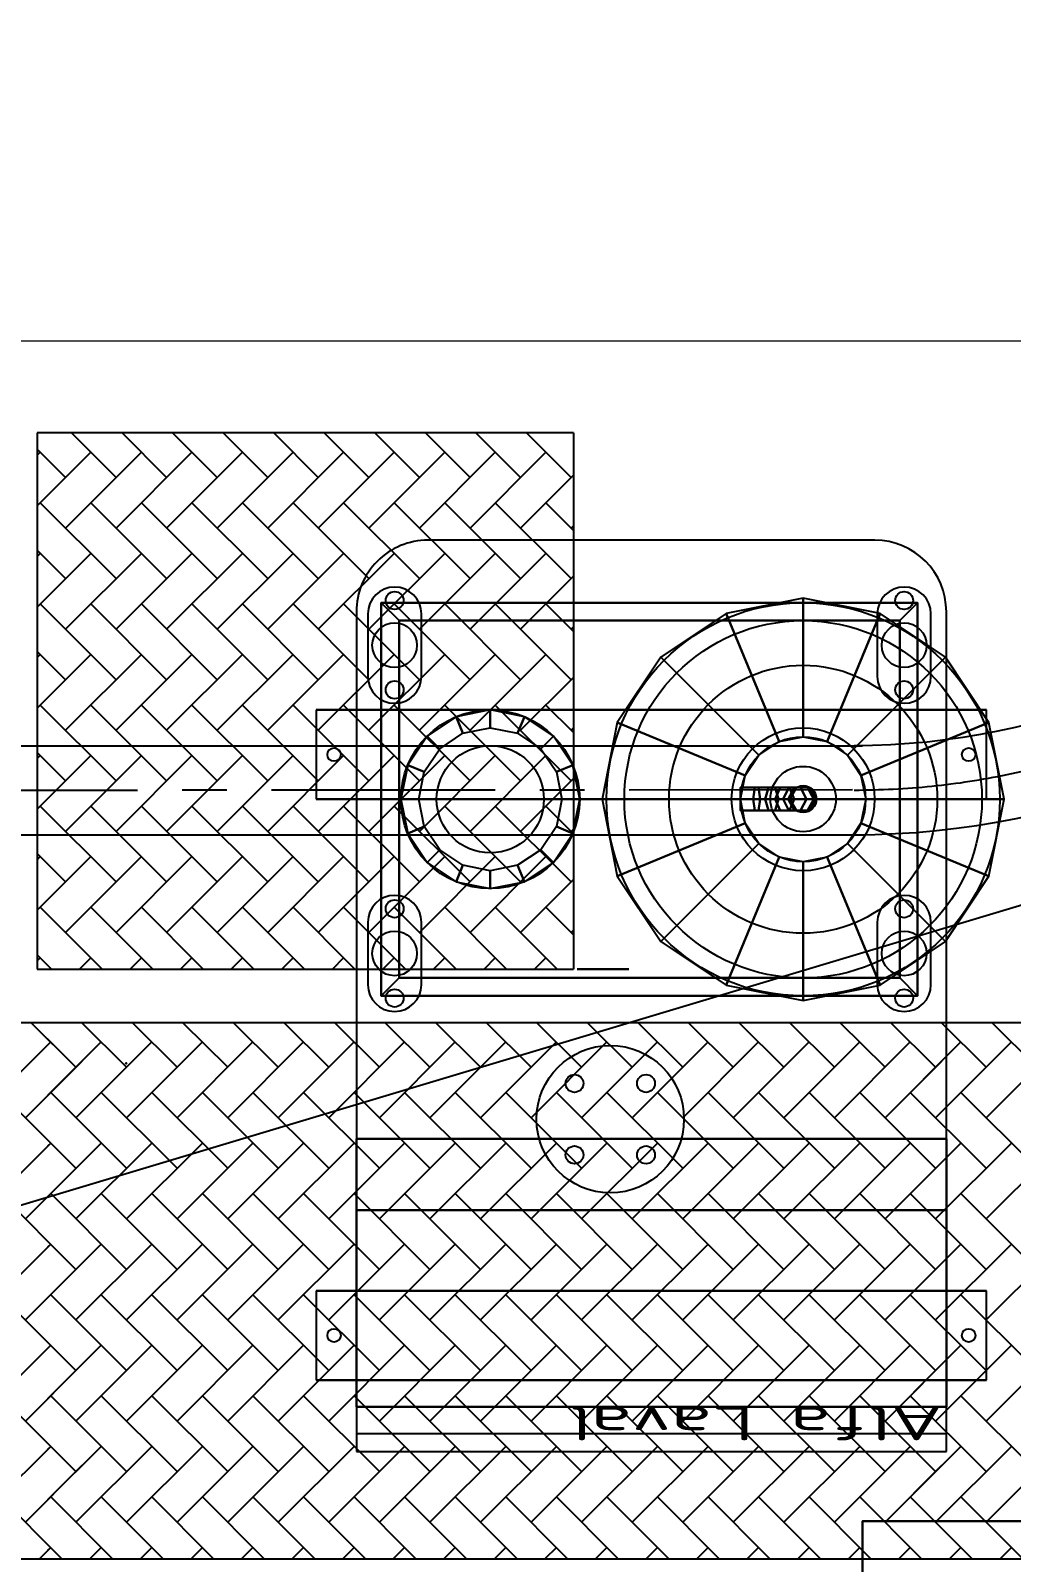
# Model space of a CAD drawing. Header units: millimetres. Extents: x -1838618 to -1600818, y -1770412 to -1553248.
# Drawn here: x -1803459 to -1802362, y -1694113 to -1692399 of the extents above; entities that cross this region are included whole.
import ezdxf

# ---------------------------------------------------------------- set-up
doc = ezdxf.new("R2010")
doc.units = ezdxf.units.MM
doc.header["$LTSCALE"] = 100
doc.linetypes.add('ACAD_ISO04W100', pattern=[30, 24, -3, 0, -3])
doc.linetypes.add('CENTER', pattern=[2, 1.25, -0.25, 0.25, -0.25])
for name, color, linetype in [('11', 7, 'Continuous'), ('412equipment', 6, 'Continuous'), ('420beam', 112, 'Continuous')]:
    doc.layers.add(name, color=color, linetype=linetype)
doc.styles.get("Standard").update_dxf_attribs({"font": 'gbenor.shx', "width": 0.9, "bigfont": 'gbcbig.shx'})

# ---------------------------------------------------------------- blocks, each defined once
blk = doc.blocks.new('MELO')
at = {"color": 9}
for p, q in [((2445.6, 1028.1, -454.3), (-54.4, 1028.1, -454.3)), ((393.1, 1028.1, -454.3), (462.3, 958.8, -454.3)), ((405.7, 1015.4, -454.3), (418.4, 1028.1, -454.3)), ((449.6, 1028.1, -454.3), (518.9, 958.8, -454.3)), ((462.3, 1015.4, -454.3), (474.9, 1028.1, -454.3)), ((506.2, 1028.1, -454.3), (575.4, 958.8, -454.3)), ((506.2, 1028.1, -454.3), (575.4, 958.8, -454.3)), ((518.9, 1015.4, -454.3), (531.5, 1028.1, -454.3)), ((518.9, 1015.4, -454.3), (531.5, 1028.1, -454.3)), ((562.8, 1028.1, -454.3), (632, 958.8, -454.3)), ((575.4, 1015.4, -454.3), (588.1, 1028.1, -454.3)), ((619.3, 1028.1, -454.3), (688.6, 958.8, -454.3)), ((632, 1015.4, -454.3), (644.6, 1028.1, -454.3)), ((675.9, 1028.1, -454.3), (745.1, 958.8, -454.3)), ((688.6, 1015.4, -454.3), (701.2, 1028.1, -454.3)), ((732.5, 1028.1, -454.3), (801.7, 958.8, -454.3)), ((745.1, 1015.4, -454.3), (757.8, 1028.1, -454.3)), ((789, 1028.1, -454.3), (858.3, 958.8, -454.3)), ((801.7, 1015.4, -454.3), (814.4, 1028.1, -454.3)), ((845.6, 1028.1, -454.3), (914.8, 958.8, -454.3)), ((858.3, 1015.4, -454.3), (870.9, 1028.1, -454.3)), ((902.2, 1028.1, -454.3), (971.4, 958.8, -454.3)), ((914.8, 1015.4, -454.3), (927.5, 1028.1, -454.3)), ((958.7, 1028.1, -454.3), (1028, 958.8, -454.3)), ((971.4, 1015.4, -454.3), (984.1, 1028.1, -454.3)), ((1015.3, 1028.1, -454.3), (1084.5, 958.8, -454.3)), ((1028, 1015.4, -454.3), (1040.6, 1028.1, -454.3)), ((1071.9, 1028.1, -454.3), (1141.1, 958.8, -454.3)), ((1084.5, 1015.4, -454.3), (1097.2, 1028.1, -454.3)), ((1128.4, 1028.1, -454.3), (1197.7, 958.8, -454.3)), ((1141.1, 1015.4, -454.3), (1153.8, 1028.1, -454.3)), ((1185, 1028.1, -454.3), (1254.2, 958.8, -454.3)), ((1197.7, 1015.4, -454.3), (1210.3, 1028.1, -454.3)), ((1241.6, 1028.1, -454.3), (1310.8, 958.8, -454.3)), ((1254.2, 1015.4, -454.3), (1266.9, 1028.1, -454.3)), ((1298.2, 1028.1, -454.3), (1367.4, 958.8, -454.3)), ((1310.8, 1015.4, -454.3), (1323.5, 1028.1, -454.3)), ((1354.7, 1028.1, -454.3), (1423.9, 958.8, -454.3)), ((1367.4, 1015.4, -454.3), (1380, 1028.1, -454.3)), ((1411.3, 1028.1, -454.3), (1480.5, 958.8, -454.3)), ((1423.9, 1015.4, -454.3), (1436.6, 1028.1, -454.3)), ((1467.9, 1028.1, -454.3), (1537.1, 958.8, -454.3)), ((1467.9, 1028.1, -454.3), (1483.9, 1012, -454.3)), ((1480.5, 1015.4, -454.3), (1493.2, 1028.1, -454.3)), ((1480.5, 1015.4, -454.3), (1483.9, 1018.8, -454.3)), ((349.1, 902.3, -454.3), (434, 987.1, -454.3)), ((405.7, 902.3, -454.3), (490.6, 987.1, -454.3)), ((462.3, 902.3, -454.3), (547.1, 987.1, -454.3)), ((483.9, 923.9, -454.3), (547.1, 987.1, -454.3)), ((518.9, 902.3, -454.3), (603.7, 987.1, -454.3)), ((575.4, 902.3, -454.3), (660.3, 987.1, -454.3)), ((632, 902.3, -454.3), (716.8, 987.1, -454.3)), ((688.6, 902.3, -454.3), (773.4, 987.1, -454.3)), ((745.1, 902.3, -454.3), (830, 987.1, -454.3)), ((801.7, 902.3, -454.3), (886.5, 987.1, -454.3)), ((858.3, 902.3, -454.3), (943.1, 987.1, -454.3)), ((914.8, 902.3, -454.3), (999.7, 987.1, -454.3)), ((971.4, 902.3, -454.3), (1056.3, 987.1, -454.3)), ((1028, 902.3, -454.3), (1112.8, 987.1, -454.3)), ((1084.5, 902.3, -454.3), (1169.4, 987.1, -454.3)), ((1141.1, 902.3, -454.3), (1226, 987.1, -454.3)), ((1197.7, 902.3, -454.3), (1282.5, 987.1, -454.3)), ((1254.2, 902.3, -454.3), (1339.1, 987.1, -454.3)), ((1310.8, 902.3, -454.3), (1395.7, 987.1, -454.3)), ((1367.4, 902.3, -454.3), (1452.2, 987.1, -454.3)), ((1445.6, 923.9, -454.3), (1508.8, 987.1, -454.3)), ((1480.5, 902.3, -454.3), (1565.4, 987.1, -454.3)), ((1423.9, 902.3, -454.3), (1483.9, 962.3, -454.3)), ((377.4, 930.6, -454.3), (462.3, 845.7, -454.3)), ((434, 930.6, -454.3), (518.9, 845.7, -454.3)), ((490.6, 930.6, -454.3), (575.4, 845.7, -454.3)), ((490.6, 930.6, -454.3), (575.4, 845.7, -454.3)), ((547.1, 930.6, -454.3), (632, 845.7, -454.3)), ((603.7, 930.6, -454.3), (688.6, 845.7, -454.3)), ((660.3, 930.6, -454.3), (745.1, 845.7, -454.3)), ((716.8, 930.6, -454.3), (801.7, 845.7, -454.3)), ((773.4, 930.6, -454.3), (858.3, 845.7, -454.3)), ((830, 930.6, -454.3), (914.8, 845.7, -454.3)), ((886.5, 930.6, -454.3), (971.4, 845.7, -454.3)), ((943.1, 930.6, -454.3), (1028, 845.7, -454.3)), ((999.7, 930.6, -454.3), (1084.5, 845.7, -454.3)), ((1056.3, 930.6, -454.3), (1141.1, 845.7, -454.3)), ((1112.8, 930.6, -454.3), (1197.7, 845.7, -454.3)), ((1169.4, 930.6, -454.3), (1254.2, 845.7, -454.3)), ((1226, 930.6, -454.3), (1310.8, 845.7, -454.3)), ((1282.5, 930.6, -454.3), (1367.4, 845.7, -454.3)), ((1339.1, 930.6, -454.3), (1423.9, 845.7, -454.3)), ((1395.7, 930.6, -454.3), (1480.5, 845.7, -454.3)), ((1452.2, 930.6, -454.3), (1483.9, 898.8, -454.3)), ((1452.2, 930.6, -454.3), (1537.1, 845.7, -454.3)), ((1480.5, 902.3, -454.3), (1483.9, 905.7, -454.3)), ((1138.5, 888.1, -354.1), (478.5, 888.1, -354.1)), ((478.5, 888.1, -354.1), (478.5, -31.9, -354.1)), ((1138.5, -31.9, -354.1), (1138.5, 888.1, -354.1)), ((349.1, 789.1, -454.3), (434, 874, -454.3)), ((405.7, 789.1, -454.3), (490.6, 874, -454.3)), ((462.3, 789.1, -454.3), (547.1, 874, -454.3)), ((483.9, 810.8, -454.3), (547.1, 874, -454.3)), ((518.9, 789.1, -454.3), (603.7, 874, -454.3)), ((575.4, 789.1, -454.3), (660.3, 874, -454.3)), ((632, 789.1, -454.3), (716.8, 874, -454.3)), ((688.6, 789.1, -454.3), (773.4, 874, -454.3)), ((745.1, 789.1, -454.3), (830, 874, -454.3)), ((801.7, 789.1, -454.3), (886.5, 874, -454.3)), ((858.3, 789.1, -454.3), (943.1, 874, -454.3)), ((914.8, 789.1, -454.3), (999.7, 874, -454.3)), ((971.4, 789.1, -454.3), (1056.3, 874, -454.3)), ((1028, 789.1, -454.3), (1112.8, 874, -454.3)), ((1084.5, 789.1, -454.3), (1169.4, 874, -454.3)), ((1141.1, 789.1, -454.3), (1226, 874, -454.3)), ((1197.7, 789.1, -454.3), (1282.5, 874, -454.3)), ((1254.2, 789.1, -454.3), (1339.1, 874, -454.3)), ((1310.8, 789.1, -454.3), (1395.7, 874, -454.3)), ((1367.4, 789.1, -454.3), (1452.2, 874, -454.3)), ((1445.6, 810.8, -454.3), (1508.8, 874, -454.3)), ((1480.5, 789.1, -454.3), (1565.4, 874, -454.3)), ((1423.9, 789.1, -454.3), (1483.9, 849.1, -454.3)), ((1183.5, 828.1, -454.1), (433.5, 828.1, -454.1)), ((433.5, 828.1, -454.1), (433.5, 728.1, -454.1)), ((1183.5, 728.1, -454.1), (1183.5, 828.1, -454.1)), ((377.4, 817.4, -454.3), (462.3, 732.6, -454.3)), ((434, 817.4, -454.3), (518.9, 732.6, -454.3)), ((490.6, 817.4, -454.3), (575.4, 732.6, -454.3)), ((490.6, 817.4, -454.3), (575.4, 732.6, -454.3)), ((547.1, 817.4, -454.3), (632, 732.6, -454.3)), ((603.7, 817.4, -454.3), (688.6, 732.6, -454.3)), ((660.3, 817.4, -454.3), (745.1, 732.6, -454.3)), ((716.8, 817.4, -454.3), (801.7, 732.6, -454.3)), ((773.4, 817.4, -454.3), (858.3, 732.6, -454.3)), ((830, 817.4, -454.3), (914.8, 732.6, -454.3)), ((886.5, 817.4, -454.3), (971.4, 732.6, -454.3)), ((943.1, 817.4, -454.3), (1028, 732.6, -454.3)), ((999.7, 817.4, -454.3), (1084.5, 732.6, -454.3)), ((1056.3, 817.4, -454.3), (1141.1, 732.6, -454.3)), ((1112.8, 817.4, -454.3), (1197.7, 732.6, -454.3)), ((1169.4, 817.4, -454.3), (1254.2, 732.6, -454.3)), ((1226, 817.4, -454.3), (1310.8, 732.6, -454.3)), ((1282.5, 817.4, -454.3), (1367.4, 732.6, -454.3)), ((1339.1, 817.4, -454.3), (1423.9, 732.6, -454.3)), ((1395.7, 817.4, -454.3), (1480.5, 732.6, -454.3)), ((1452.2, 817.4, -454.3), (1483.9, 785.7, -454.3)), ((1452.2, 817.4, -454.3), (1537.1, 732.6, -454.3)), ((1480.5, 789.1, -454.3), (1483.9, 792.6, -454.3)), ((349.1, 676, -454.3), (434, 760.8, -454.3)), ((405.7, 676, -454.3), (490.6, 760.8, -454.3)), ((462.3, 676, -454.3), (547.1, 760.8, -454.3)), ((483.9, 697.7, -454.3), (547.1, 760.8, -454.3)), ((518.9, 676, -454.3), (603.7, 760.8, -454.3)), ((575.4, 676, -454.3), (660.3, 760.8, -454.3)), ((632, 676, -454.3), (716.8, 760.8, -454.3)), ((688.6, 676, -454.3), (773.4, 760.8, -454.3)), ((745.1, 676, -454.3), (830, 760.8, -454.3)), ((801.7, 676, -454.3), (886.5, 760.8, -454.3)), ((858.3, 676, -454.3), (943.1, 760.8, -454.3)), ((914.8, 676, -454.3), (999.7, 760.8, -454.3)), ((971.4, 676, -454.3), (1056.3, 760.8, -454.3)), ((1028, 676, -454.3), (1112.8, 760.8, -454.3)), ((1084.5, 676, -454.3), (1169.4, 760.8, -454.3)), ((1141.1, 676, -454.3), (1226, 760.8, -454.3)), ((1197.7, 676, -454.3), (1282.5, 760.8, -454.3)), ((1254.2, 676, -454.3), (1339.1, 760.8, -454.3)), ((1310.8, 676, -454.3), (1395.7, 760.8, -454.3)), ((1367.4, 676, -454.3), (1452.2, 760.8, -454.3)), ((1445.6, 697.7, -454.3), (1508.8, 760.8, -454.3)), ((1480.5, 676, -454.3), (1565.4, 760.8, -454.3)), ((433.5, 728.1, -454.1), (1183.5, 728.1, -454.1)), ((1423.9, 676, -454.3), (1483.9, 736, -454.3)), ((377.4, 704.3, -454.3), (462.3, 619.4, -454.3)), ((434, 704.3, -454.3), (518.9, 619.4, -454.3)), ((490.6, 704.3, -454.3), (575.4, 619.4, -454.3)), ((490.6, 704.3, -454.3), (575.4, 619.4, -454.3)), ((547.1, 704.3, -454.3), (632, 619.4, -454.3)), ((603.7, 704.3, -454.3), (688.6, 619.4, -454.3)), ((660.3, 704.3, -454.3), (745.1, 619.4, -454.3)), ((716.8, 704.3, -454.3), (801.7, 619.4, -454.3)), ((773.4, 704.3, -454.3), (858.3, 619.4, -454.3)), ((830, 704.3, -454.3), (914.8, 619.4, -454.3)), ((886.5, 704.3, -454.3), (971.4, 619.4, -454.3)), ((943.1, 704.3, -454.3), (1028, 619.4, -454.3)), ((999.7, 704.3, -454.3), (1084.5, 619.4, -454.3)), ((1056.3, 704.3, -454.3), (1141.1, 619.4, -454.3)), ((1112.8, 704.3, -454.3), (1197.7, 619.4, -454.3)), ((1169.4, 704.3, -454.3), (1254.2, 619.4, -454.3)), ((1226, 704.3, -454.3), (1310.8, 619.4, -454.3)), ((1282.5, 704.3, -454.3), (1367.4, 619.4, -454.3)), ((1339.1, 704.3, -454.3), (1423.9, 619.4, -454.3)), ((1395.7, 704.3, -454.3), (1480.5, 619.4, -454.3)), ((1452.2, 704.3, -454.3), (1537.1, 619.4, -454.3)), ((1452.2, 704.3, -454.3), (1483.9, 672.6, -454.3)), ((1480.5, 676, -454.3), (1483.9, 679.4, -454.3)), ((349.1, 562.9, -454.3), (434, 647.7, -454.3)), ((405.7, 562.9, -454.3), (490.6, 647.7, -454.3)), ((462.3, 562.9, -454.3), (547.1, 647.7, -454.3)), ((483.9, 584.5, -454.3), (547.1, 647.7, -454.3)), ((518.9, 562.9, -454.3), (603.7, 647.7, -454.3)), ((575.4, 562.9, -454.3), (660.3, 647.7, -454.3)), ((632, 562.9, -454.3), (716.8, 647.7, -454.3)), ((688.6, 562.9, -454.3), (773.4, 647.7, -454.3)), ((745.1, 562.9, -454.3), (830, 647.7, -454.3)), ((801.7, 562.9, -454.3), (886.5, 647.7, -454.3)), ((858.3, 562.9, -454.3), (943.1, 647.7, -454.3)), ((914.8, 562.9, -454.3), (999.7, 647.7, -454.3)), ((971.4, 562.9, -454.3), (1056.3, 647.7, -454.3)), ((1028, 562.9, -454.3), (1112.8, 647.7, -454.3)), ((1084.5, 562.9, -454.3), (1169.4, 647.7, -454.3)), ((1141.1, 562.9, -454.3), (1226, 647.7, -454.3)), ((1197.7, 562.9, -454.3), (1282.5, 647.7, -454.3)), ((1254.2, 562.9, -454.3), (1339.1, 647.7, -454.3)), ((1310.8, 562.9, -454.3), (1395.7, 647.7, -454.3)), ((1367.4, 562.9, -454.3), (1452.2, 647.7, -454.3)), ((1445.6, 584.5, -454.3), (1508.8, 647.7, -454.3)), ((1480.5, 562.9, -454.3), (1565.4, 647.7, -454.3)), ((1423.9, 562.9, -454.3), (1483.9, 622.9, -454.3)), ((377.4, 591.1, -454.3), (462.3, 506.3, -454.3)), ((434, 591.1, -454.3), (518.9, 506.3, -454.3)), ((490.6, 591.1, -454.3), (575.4, 506.3, -454.3)), ((490.6, 591.1, -454.3), (575.4, 506.3, -454.3)), ((547.1, 591.1, -454.3), (632, 506.3, -454.3)), ((603.7, 591.1, -454.3), (688.6, 506.3, -454.3)), ((660.3, 591.1, -454.3), (745.1, 506.3, -454.3)), ((716.8, 591.1, -454.3), (801.7, 506.3, -454.3)), ((773.4, 591.1, -454.3), (858.3, 506.3, -454.3)), ((830, 591.1, -454.3), (914.8, 506.3, -454.3)), ((886.5, 591.1, -454.3), (971.4, 506.3, -454.3)), ((943.1, 591.1, -454.3), (1028, 506.3, -454.3)), ((999.7, 591.1, -454.3), (1084.5, 506.3, -454.3)), ((1056.3, 591.1, -454.3), (1141.1, 506.3, -454.3)), ((1112.8, 591.1, -454.3), (1197.7, 506.3, -454.3)), ((1169.4, 591.1, -454.3), (1254.2, 506.3, -454.3)), ((1226, 591.1, -454.3), (1310.8, 506.3, -454.3)), ((1282.5, 591.1, -454.3), (1367.4, 506.3, -454.3)), ((1339.1, 591.1, -454.3), (1423.9, 506.3, -454.3)), ((1395.7, 591.1, -454.3), (1480.5, 506.3, -454.3)), ((1452.2, 591.1, -454.3), (1537.1, 506.3, -454.3)), ((1452.2, 591.1, -454.3), (1483.9, 559.4, -454.3)), ((1480.5, 562.9, -454.3), (1483.9, 566.3, -454.3)), ((349.1, 449.7, -454.3), (434, 534.6, -454.3)), ((405.7, 449.7, -454.3), (490.6, 534.6, -454.3)), ((462.3, 449.7, -454.3), (547.1, 534.6, -454.3)), ((483.9, 471.4, -454.3), (547.1, 534.6, -454.3)), ((518.9, 449.7, -454.3), (603.7, 534.6, -454.3)), ((575.4, 449.7, -454.3), (660.3, 534.6, -454.3)), ((632, 449.7, -454.3), (716.8, 534.6, -454.3)), ((688.6, 449.7, -454.3), (773.4, 534.6, -454.3)), ((745.1, 449.7, -454.3), (830, 534.6, -454.3)), ((801.7, 449.7, -454.3), (886.5, 534.6, -454.3)), ((858.3, 449.7, -454.3), (943.1, 534.6, -454.3)), ((914.8, 449.7, -454.3), (999.7, 534.6, -454.3)), ((971.4, 449.7, -454.3), (1056.3, 534.6, -454.3)), ((1028, 449.7, -454.3), (1112.8, 534.6, -454.3)), ((1084.5, 449.7, -454.3), (1169.4, 534.6, -454.3)), ((1141.1, 449.7, -454.3), (1226, 534.6, -454.3)), ((1197.7, 449.7, -454.3), (1282.5, 534.6, -454.3)), ((1254.2, 449.7, -454.3), (1339.1, 534.6, -454.3)), ((1310.8, 449.7, -454.3), (1395.7, 534.6, -454.3)), ((1367.4, 449.7, -454.3), (1452.2, 534.6, -454.3)), ((1445.6, 471.4, -454.3), (1508.8, 534.6, -454.3)), ((1480.5, 449.7, -454.3), (1565.4, 534.6, -454.3)), ((1423.9, 449.7, -454.3), (1483.9, 509.7, -454.3)), ((377.4, 478, -454.3), (427.4, 428.1, -454.3)), ((434, 478, -454.3), (483.9, 428.1, -454.3)), ((490.6, 478, -454.3), (540.5, 428.1, -454.3)), ((490.6, 478, -454.3), (540.5, 428.1, -454.3)), ((547.1, 478, -454.3), (597.1, 428.1, -454.3)), ((603.7, 478, -454.3), (653.6, 428.1, -454.3)), ((660.3, 478, -454.3), (710.2, 428.1, -454.3)), ((716.8, 478, -454.3), (766.8, 428.1, -454.3)), ((773.4, 478, -454.3), (823.3, 428.1, -454.3)), ((830, 478, -454.3), (879.9, 428.1, -454.3)), ((886.5, 478, -454.3), (936.5, 428.1, -454.3)), ((943.1, 478, -454.3), (993.1, 428.1, -454.3)), ((999.7, 478, -454.3), (1049.6, 428.1, -454.3)), ((1056.3, 478, -454.3), (1106.2, 428.1, -454.3)), ((1112.8, 478, -454.3), (1162.8, 428.1, -454.3)), ((1169.4, 478, -454.3), (1219.3, 428.1, -454.3)), ((1226, 478, -454.3), (1275.9, 428.1, -454.3)), ((1282.5, 478, -454.3), (1332.5, 428.1, -454.3)), ((1339.1, 478, -454.3), (1389, 428.1, -454.3)), ((1395.7, 478, -454.3), (1445.6, 428.1, -454.3)), ((1452.2, 478, -454.3), (1502.2, 428.1, -454.3)), ((1452.2, 478, -454.3), (1483.9, 446.3, -454.3)), ((1480.5, 449.7, -454.3), (1483.9, 453.1, -454.3)), ((-54.4, 428.1, -454.3), (2445.6, 428.1, -454.3)), ((495.7, 385.6, -354.1), (495.7, 315.6, -354.1)), ((555.7, 315.6, -354.1), (555.7, 385.6, -354.1)), ((1065.7, 385.6, -354.1), (1065.7, 315.6, -354.1)), ((1125.7, 315.6, -354.1), (1125.7, 385.6, -354.1)), ((1495.6, 368.1, -454.3), (895.6, 368.1, -454.3)), ((895.6, -231.9, -454.3), (895.6, 368.1, -454.3)), ((913.8, 368.1, -454.3), (983.1, 298.8, -454.3)), ((926.5, 355.4, -454.3), (939.2, 368.1, -454.3)), ((970.4, 368.1, -454.3), (1039.6, 298.8, -454.3)), ((983.1, 355.4, -454.3), (995.7, 368.1, -454.3)), ((1027, 368.1, -454.3), (1096.2, 298.8, -454.3)), ((1039.6, 355.4, -454.3), (1052.3, 368.1, -454.3)), ((1083.5, 368.1, -454.3), (1152.8, 298.8, -454.3)), ((1096.2, 355.4, -454.3), (1108.9, 368.1, -454.3)), ((1140.1, 368.1, -454.3), (1209.3, 298.8, -454.3)), ((1152.8, 355.4, -454.3), (1165.4, 368.1, -454.3)), ((1196.7, 368.1, -454.3), (1265.9, 298.8, -454.3)), ((1209.3, 355.4, -454.3), (1222, 368.1, -454.3)), ((1253.2, 368.1, -454.3), (1322.5, 298.8, -454.3)), ((1265.9, 355.4, -454.3), (1278.6, 368.1, -454.3)), ((1309.8, 368.1, -454.3), (1379, 298.8, -454.3)), ((1322.5, 355.4, -454.3), (1335.1, 368.1, -454.3)), ((1366.4, 368.1, -454.3), (1435.6, 298.8, -454.3)), ((1379, 355.4, -454.3), (1391.7, 368.1, -454.3)), ((1423, 368.1, -454.3), (1492.2, 298.8, -454.3)), ((1435.6, 355.4, -454.3), (1448.3, 368.1, -454.3)), ((1479.5, 368.1, -454.3), (1495.6, 352, -454.3)), ((1495.6, -231.9, -454.3), (1495.6, 368.1, -454.3)), ((1492.2, 355.4, -454.3), (1495.6, 358.8, -454.3)), ((895.6, 329.7, -454.3), (926.5, 298.8, -454.3)), ((895.6, 267.9, -454.3), (954.8, 327.1, -454.3)), ((895.6, 324.5, -454.3), (898.2, 327.1, -454.3)), ((926.5, 242.3, -454.3), (1011.3, 327.1, -454.3)), ((983.1, 242.3, -454.3), (1067.9, 327.1, -454.3)), ((1039.6, 242.3, -454.3), (1124.5, 327.1, -454.3)), ((1096.2, 242.3, -454.3), (1181.1, 327.1, -454.3)), ((1152.8, 242.3, -454.3), (1237.6, 327.1, -454.3)), ((1209.3, 242.3, -454.3), (1294.2, 327.1, -454.3)), ((1265.9, 242.3, -454.3), (1350.8, 327.1, -454.3)), ((1322.5, 242.3, -454.3), (1407.3, 327.1, -454.3)), ((1379, 242.3, -454.3), (1463.9, 327.1, -454.3)), ((1435.6, 242.3, -454.3), (1495.6, 302.3, -454.3)), ((898.2, 270.6, -454.3), (983.1, 185.7, -454.3)), ((954.8, 270.6, -454.3), (1039.6, 185.7, -454.3)), ((1011.3, 270.6, -454.3), (1096.2, 185.7, -454.3)), ((1067.9, 270.6, -454.3), (1152.8, 185.7, -454.3)), ((1124.5, 270.6, -454.3), (1209.3, 185.7, -454.3)), ((1181.1, 270.6, -454.3), (1265.9, 185.7, -454.3)), ((1237.6, 270.6, -454.3), (1322.5, 185.7, -454.3)), ((1294.2, 270.6, -454.3), (1379, 185.7, -454.3)), ((1350.8, 270.6, -454.3), (1435.6, 185.7, -454.3)), ((1407.3, 270.6, -454.3), (1492.2, 185.7, -454.3)), ((1463.9, 270.6, -454.3), (1495.6, 238.8, -454.3)), ((1492.2, 242.3, -454.3), (1495.6, 245.7, -454.3)), ((895.6, 216.6, -454.3), (926.5, 185.7, -454.3)), ((895.6, 154.8, -454.3), (954.8, 214, -454.3)), ((895.6, 211.4, -454.3), (898.2, 214, -454.3)), ((926.5, 129.1, -454.3), (1011.3, 214, -454.3)), ((983.1, 129.1, -454.3), (1067.9, 214, -454.3)), ((1039.6, 129.1, -454.3), (1124.5, 214, -454.3)), ((1096.2, 129.1, -454.3), (1181.1, 214, -454.3)), ((1152.8, 129.1, -454.3), (1237.6, 214, -454.3)), ((1209.3, 129.1, -454.3), (1294.2, 214, -454.3)), ((1265.9, 129.1, -454.3), (1350.8, 214, -454.3)), ((1322.5, 129.1, -454.3), (1407.3, 214, -454.3)), ((1379, 129.1, -454.3), (1463.9, 214, -454.3)), ((1435.6, 129.1, -454.3), (1495.6, 189.1, -454.3)), ((1183.5, 178.1, -454.1), (433.5, 178.1, -454.1)), ((433.5, 178.1, -454.1), (433.5, 78.1, -454.1)), ((1183.5, 78.1, -454.1), (1183.5, 178.1, -454.1)), ((898.2, 157.4, -454.3), (983.1, 72.6, -454.3)), ((954.8, 157.4, -454.3), (1039.6, 72.6, -454.3)), ((1011.3, 157.4, -454.3), (1096.2, 72.6, -454.3)), ((1067.9, 157.4, -454.3), (1152.8, 72.6, -454.3)), ((1124.5, 157.4, -454.3), (1209.3, 72.6, -454.3)), ((1181.1, 157.4, -454.3), (1265.9, 72.6, -454.3)), ((1237.6, 157.4, -454.3), (1322.5, 72.6, -454.3)), ((1294.2, 157.4, -454.3), (1379, 72.6, -454.3)), ((1350.8, 157.4, -454.3), (1435.6, 72.6, -454.3)), ((1407.3, 157.4, -454.3), (1492.2, 72.6, -454.3)), ((1463.9, 157.4, -454.3), (1495.6, 125.7, -454.3)), ((1492.2, 129.1, -454.3), (1495.6, 132.6, -454.3)), ((895.6, 103.4, -454.3), (926.5, 72.6, -454.3)), ((895.6, 41.7, -454.3), (954.8, 100.8, -454.3)), ((895.6, 98.2, -454.3), (898.2, 100.8, -454.3)), ((926.5, 16, -454.3), (1011.3, 100.8, -454.3)), ((983.1, 16, -454.3), (1067.9, 100.8, -454.3)), ((1039.6, 16, -454.3), (1124.5, 100.8, -454.3)), ((1096.2, 16, -454.3), (1181.1, 100.8, -454.3)), ((1152.8, 16, -454.3), (1237.6, 100.8, -454.3)), ((1209.3, 16, -454.3), (1294.2, 100.8, -454.3)), ((1265.9, 16, -454.3), (1350.8, 100.8, -454.3)), ((1322.5, 16, -454.3), (1407.3, 100.8, -454.3)), ((1379, 16, -454.3), (1463.9, 100.8, -454.3)), ((433.5, 78.1, -454.1), (1183.5, 78.1, -454.1)), ((1435.6, 16, -454.3), (1495.6, 76, -454.3)), ((495.7, 40.6, -354.1), (495.7, -29.4, -354.1)), ((555.7, -29.4, -354.1), (555.7, 40.6, -354.1)), ((898.2, 44.3, -454.3), (983.1, -40.6, -454.3)), ((954.8, 44.3, -454.3), (1039.6, -40.6, -454.3)), ((1011.3, 44.3, -454.3), (1096.2, -40.6, -454.3)), ((1065.7, 40.6, -354.1), (1065.7, -29.4, -354.1)), ((1067.9, 44.3, -454.3), (1152.8, -40.6, -454.3)), ((1124.5, 44.3, -454.3), (1209.3, -40.6, -454.3)), ((1125.7, -29.4, -354.1), (1125.7, 40.6, -354.1)), ((1181.1, 44.3, -454.3), (1265.9, -40.6, -454.3)), ((1237.6, 44.3, -454.3), (1322.5, -40.6, -454.3)), ((1294.2, 44.3, -454.3), (1379, -40.6, -454.3)), ((1350.8, 44.3, -454.3), (1435.6, -40.6, -454.3)), ((1407.3, 44.3, -454.3), (1492.2, -40.6, -454.3)), ((1463.9, 44.3, -454.3), (1495.6, 12.6, -454.3)), ((1492.2, 16, -454.3), (1495.6, 19.4, -454.3)), ((895.6, -9.7, -454.3), (926.5, -40.6, -454.3)), ((895.6, -71.5, -454.3), (954.8, -12.3, -454.3)), ((895.6, -14.9, -454.3), (898.2, -12.3, -454.3)), ((926.5, -97.1, -454.3), (1011.3, -12.3, -454.3)), ((983.1, -97.1, -454.3), (1067.9, -12.3, -454.3)), ((1039.6, -97.1, -454.3), (1124.5, -12.3, -454.3)), ((1096.2, -97.1, -454.3), (1181.1, -12.3, -454.3)), ((1152.8, -97.1, -454.3), (1237.6, -12.3, -454.3)), ((1209.3, -97.1, -454.3), (1294.2, -12.3, -454.3)), ((1265.9, -97.1, -454.3), (1350.8, -12.3, -454.3)), ((1322.5, -97.1, -454.3), (1407.3, -12.3, -454.3)), ((1379, -97.1, -454.3), (1463.9, -12.3, -454.3)), ((1435.6, -97.1, -454.3), (1495.6, -37.1, -454.3)), ((898.2, -68.9, -454.3), (983.1, -153.7, -454.3)), ((954.8, -68.9, -454.3), (1039.6, -153.7, -454.3)), ((1011.3, -68.9, -454.3), (1096.2, -153.7, -454.3)), ((1067.9, -68.9, -454.3), (1152.8, -153.7, -454.3)), ((1124.5, -68.9, -454.3), (1209.3, -153.7, -454.3)), ((1181.1, -68.9, -454.3), (1265.9, -153.7, -454.3)), ((1237.6, -68.9, -454.3), (1322.5, -153.7, -454.3)), ((1294.2, -68.9, -454.3), (1379, -153.7, -454.3)), ((1350.8, -68.9, -454.3), (1435.6, -153.7, -454.3)), ((1407.3, -68.9, -454.3), (1492.2, -153.7, -454.3)), ((1463.9, -68.9, -454.3), (1495.6, -100.6, -454.3)), ((1492.2, -97.1, -454.3), (1495.6, -93.7, -454.3)), ((558.5, -111.9, -354.1), (1058.5, -111.9, -354.1)), ((895.6, -122.8, -454.3), (926.5, -153.7, -454.3)), ((895.6, -184.6, -454.3), (954.8, -125.4, -454.3)), ((895.6, -128, -454.3), (898.2, -125.4, -454.3)), ((926.5, -210.3, -454.3), (1011.3, -125.4, -454.3)), ((983.1, -210.3, -454.3), (1067.9, -125.4, -454.3)), ((1039.6, -210.3, -454.3), (1124.5, -125.4, -454.3)), ((1096.2, -210.3, -454.3), (1181.1, -125.4, -454.3)), ((1152.8, -210.3, -454.3), (1237.6, -125.4, -454.3)), ((1209.3, -210.3, -454.3), (1294.2, -125.4, -454.3)), ((1265.9, -210.3, -454.3), (1350.8, -125.4, -454.3)), ((1322.5, -210.3, -454.3), (1407.3, -125.4, -454.3)), ((1379, -210.3, -454.3), (1463.9, -125.4, -454.3)), ((1435.6, -210.3, -454.3), (1495.6, -150.3, -454.3)), ((898.2, -182, -454.3), (948.2, -231.9, -454.3)), ((954.8, -182, -454.3), (1004.7, -231.9, -454.3)), ((1011.3, -182, -454.3), (1061.3, -231.9, -454.3)), ((1067.9, -182, -454.3), (1117.9, -231.9, -454.3)), ((1124.5, -182, -454.3), (1174.4, -231.9, -454.3)), ((1181.1, -182, -454.3), (1231, -231.9, -454.3)), ((1237.6, -182, -454.3), (1287.6, -231.9, -454.3)), ((1294.2, -182, -454.3), (1344.1, -231.9, -454.3)), ((1350.8, -182, -454.3), (1400.7, -231.9, -454.3)), ((1407.3, -182, -454.3), (1457.3, -231.9, -454.3)), ((1463.9, -182, -454.3), (1495.6, -213.7, -454.3)), ((1492.2, -210.3, -454.3), (1495.6, -206.9, -454.3)), ((895.6, -231.9, -454.3), (1495.6, -231.9, -454.3))]:
    blk.add_line(p, q, dxfattribs=at)
at = {"color": 9, "extrusion": (-1e-16, -0.866025, 0.5)}
for p, q in [((1138.5, 908.1, 732.5), (478.5, 908.1, 732.5)), ((478.5, 908.1, 732.5), (478.5, 858.1, 645.9)), ((1138.5, 858.1, 645.9), (1138.5, 908.1, 732.5)), ((478.5, 858.1, 645.9), (1138.5, 858.1, 645.9))]:
    blk.add_line(p, q, dxfattribs=at)
at = {"color": 9, "extrusion": (0, -1, -2e-16)}
for p, q in [((433.5, 828.1, -454.1), (1183.5, 828.1, -454.1)), ((478.5, 828.1, -354.1), (433.5, 828.1, -454.1)), ((1138.5, 828.1, -354.1), (478.5, 828.1, -354.1)), ((1183.5, 828.1, -454.1), (1138.5, 828.1, -354.1)), ((433.5, 728.1, -454.1), (1183.5, 728.1, -454.1)), ((478.5, 728.1, -354.1), (433.5, 728.1, -454.1)), ((1138.5, 728.1, -354.1), (478.5, 728.1, -354.1)), ((1183.5, 728.1, -454.1), (1138.5, 728.1, -354.1)), ((433.5, 178.1, -454.1), (1183.5, 178.1, -454.1)), ((478.5, 178.1, -354.1), (433.5, 178.1, -454.1)), ((1138.5, 178.1, -354.1), (478.5, 178.1, -354.1)), ((1183.5, 178.1, -454.1), (1138.5, 178.1, -354.1)), ((433.5, 78.1, -454.1), (1183.5, 78.1, -454.1)), ((478.5, 78.1, -354.1), (433.5, 78.1, -454.1)), ((1138.5, 78.1, -354.1), (478.5, 78.1, -354.1)), ((1183.5, 78.1, -454.1), (1138.5, 78.1, -354.1))]:
    blk.add_line(p, q, dxfattribs=at)
at = {"color": 9, "extrusion": (1e-16, -1, -2e-16)}
for p, q in [((833.6, 368.1, -594.1), (833.6, 368.1, -454.1)), ((891.6, 368.1, -454.1), (833.6, 368.1, -454.1)), ((833.6, 368.1, -594.1), (891.6, 368.1, -594.1))]:
    blk.add_line(p, q, dxfattribs=at)
at = {"color": 9, "extrusion": (0, -1, -4e-16)}
blk.add_line((568.7, 178.1, 406), (708.7, 178.1, 406), dxfattribs=at)
at = {"color": 9, "extrusion": (-1, 0, -3e-16)}
for centre, radius in [((-798.1, 365.9, -478.5), 57.5), ((-833.1, 475.9, -478.5), 11), ((-828.2, 335.9, -478.5), 6), ((-828.2, 396, -478.5), 6), ((-798.1, 365.9, -478.5), 17), ((-773.1, 475.9, -478.5), 11), ((-768.1, 335.9, -478.5), 6), ((-768.1, 396, -478.5), 6), ((-673.1, -146.1, -478.5), 57.5), ((-673.1, 55.9, -478.5), 57.5), ((-703.2, -176.1, -478.5), 6), ((-703.2, -116, -478.5), 6), ((-703.2, 25.9, -478.5), 6), ((-703.2, 86, -478.5), 6), ((-673.1, -146.1, -478.5), 17), ((-673.1, 55.9, -478.5), 17), ((-643.1, -176.1, -478.5), 6), ((-643.1, -116, -478.5), 6), ((-643.1, 25.9, -478.5), 6), ((-643.1, 86, -478.5), 6)]:
    blk.add_circle(centre, radius, dxfattribs=at)
at = {"color": 9}
for centre, radius in [((453.5, 778.1, -454.1), 7.5), ((1163.5, 778.1, -454.1), 7.5), ((854.5, 536.1, -144.1), 82.5), ((814.5, 576.1, -144.1), 10), ((894.5, 576.1, -144.1), 10), ((814.5, 496.1, -144.1), 10), ((894.5, 496.1, -144.1), 10), ((1396, 473.6, -354.1), 0.5), ((638.7, 178.1, 185.9), 220), ((525.7, 400.6, -354.1), 10), ((1095.7, 400.6, -354.1), 10), ((638.7, 178.1, 115.9), 200), ((525.7, 350.6, -304.1), 25), ((1095.7, 350.6, -304.1), 25), ((638.7, 178.1, 115.9), 150), ((525.7, 300.6, -354.1), 10), ((1095.7, 300.6, -354.1), 10), ((988.7, 178.1, -4.1), 100), ((638.7, 178.1, 45.9), 80), ((638.7, 178.1, 406), 69.9), ((988.7, 178.1, -54.1), 60), ((638.7, 177.8, 428), 36.6), ((638.7, 177.8, 442), 15), ((453.5, 128.1, -454.1), 7.5), ((1163.5, 128.1, -454.1), 7.5), ((525.7, 55.6, -354.1), 10), ((1095.7, 55.6, -354.1), 10), ((525.7, 5.6, -304.1), 25), ((1095.7, 5.6, -304.1), 25), ((525.7, -44.4, -354.1), 10), ((1095.7, -44.4, -354.1), 10)]:
    blk.add_circle(centre, radius, dxfattribs=at)
at = {"color": 9, "extrusion": (1, 0, 2e-16)}
for centre in [(652.1, -434.1, 478.5), (652.1, -434.1, 1138.5)]:
    blk.add_circle(centre, 17, dxfattribs=at)
at = {"color": 9}
for centre, radius, start, end in [((525.7, 385.6, -354.1), 30, 0, 180), ((1095.7, 385.6, -354.1), 30, 0, 180), ((525.7, 315.6, -354.1), 30, 180, 0), ((1095.7, 315.6, -354.1), 30, 180, 0), ((525.7, 40.6, -354.1), 30, 0, 180), ((1095.7, 40.6, -354.1), 30, 0, 180), ((558.5, -31.9, -354.1), 80, 180, 270), ((525.7, -29.4, -354.1), 30, 180, 0), ((1058.5, -31.9, -354.1), 80, 270, 0), ((1095.7, -29.4, -354.1), 30, 180, 0)]:
    blk.add_arc(centre, radius, start, end, dxfattribs=at)
for points in [[(478.5, 558.1, 645.9), (478.5, 638.1, 545.9), (478.5, 858.1, 545.9), (478.5, 858.1, 645.9)], [(478.5, 638.1, 545.9), (478.5, 638.1, 545.9), (478.5, 638.1, 545.9), (478.5, 858.1, 545.9)], [(478.5, 858.1, 645.9), (478.5, 858.1, 545.9), (1138.5, 858.1, 545.9), (1138.5, 858.1, 645.9)], [(478.5, 858.1, 545.9), (478.5, 638.1, 545.9), (1138.5, 638.1, 545.9), (1138.5, 858.1, 545.9)], [(1138.5, 858.1, 645.9), (1138.5, 858.1, 645.9), (478.5, 858.1, 645.9)], [(1138.5, 858.1, 645.9), (1138.5, 558.1, 645.9), (478.5, 558.1, 645.9), (478.5, 858.1, 645.9)], [(478.5, 638.1, 545.9), (478.5, 638.1, -354.1), (478.5, 858.1, -354.1), (478.5, 858.1, 545.9)], [(478.5, 638.1, -354.1), (478.5, 638.1, -354.1), (478.5, 638.1, -354.1), (478.5, 858.1, -354.1)], [(478.5, 858.1, 545.9), (478.5, 858.1, -354.1), (1138.5, 858.1, -354.1), (1138.5, 858.1, 545.9)], [(478.5, 858.1, -354.1), (478.5, 638.1, -354.1), (1138.5, 638.1, -354.1), (1138.5, 858.1, -354.1)], [(1138.5, 858.1, 545.9), (1138.5, 858.1, 545.9), (478.5, 858.1, 545.9)], [(1138.5, 858.1, 545.9), (1138.5, 638.1, 545.9), (478.5, 638.1, 545.9), (478.5, 858.1, 545.9)], [(1138.5, 858.1, 645.9), (1138.5, 858.1, 545.9), (1138.5, 858.1, 645.9)], [(1138.5, 858.1, 545.9), (1138.5, 638.1, 545.9), (1138.5, 558.1, 645.9), (1138.5, 858.1, 645.9)], [(1138.5, 858.1, 545.9), (1138.5, 858.1, -354.1), (1138.5, 858.1, 545.9)], [(1138.5, 858.1, -354.1), (1138.5, 638.1, -354.1), (1138.5, 638.1, 545.9), (1138.5, 858.1, 545.9)], [(1138.5, 558.1, 645.9), (1138.5, 638.1, 545.9), (478.5, 638.1, 545.9), (478.5, 558.1, 645.9)], [(1138.5, 638.1, 545.9), (1138.5, 638.1, 545.9), (478.5, 638.1, 545.9)], [(1138.5, 638.1, 545.9), (1138.5, 638.1, -354.1), (478.5, 638.1, -354.1), (478.5, 638.1, 545.9)], [(1138.5, 638.1, -354.1), (1138.5, 638.1, -354.1), (478.5, 638.1, -354.1)], [(530.7, -21.9, -54.1), (510.7, -41.9, -304.1), (510.7, 398.1, -304.1), (530.7, 378.1, -54.1)], [(510.7, -41.9, -304.1), (510.7, -41.9, -304.1), (510.7, -41.9, -304.1), (510.7, 398.1, -304.1)], [(530.7, 378.1, -54.1), (510.7, 398.1, -304.1), (1110.7, 398.1, -304.1), (1090.7, 378.1, -54.1)], [(510.7, 398.1, -304.1), (510.7, -41.9, -304.1), (1110.7, -41.9, -304.1), (1110.7, 398.1, -304.1)], [(638.7, 403.1, 218), (552.6, 386, 218), (612, 242.8, 406), (638.7, 248.1, 406)], [(724.8, 386, 218), (638.7, 403.1, 218), (638.7, 248.1, 406), (665.5, 242.8, 406)], [(1090.7, 378.1, -54.1), (1110.7, 398.1, -304.1), (1090.7, 378.1, -54.1)], [(1110.7, 398.1, -304.1), (1110.7, -41.9, -304.1), (1090.7, -21.9, -54.1), (1090.7, 378.1, -54.1)], [(552.6, 386, 218), (479.6, 337.2, 218), (589.2, 227.6, 406), (612, 242.8, 406)], [(1090.7, 378.1, -54.1), (1090.7, 378.1, -54.1), (530.7, 378.1, -54.1)], [(1090.7, 378.1, -54.1), (1090.7, -21.9, -54.1), (530.7, -21.9, -54.1), (530.7, 378.1, -54.1)], [(797.8, 337.2, 218), (724.8, 386, 218), (665.5, 242.8, 406), (688.2, 227.6, 406)], [(479.6, 337.2, 218), (430.9, 264.2, 218), (574.1, 204.9, 406), (589.2, 227.6, 406)], [(846.6, 264.2, 218), (797.8, 337.2, 218), (688.2, 227.6, 406), (703.4, 204.9, 406)], [(988.7, 278.1, 195.9), (950.5, 270.5, 195.9), (958.1, 252, 245.9), (988.7, 258.1, 245.9)], [(1027, 270.5, 195.9), (988.7, 278.1, 195.9), (988.7, 258.1, 245.9), (1019.4, 252, 245.9)], [(430.9, 264.2, 218), (413.7, 178.1, 218), (568.7, 178.1, 406), (574.1, 204.9, 406)], [(863.7, 178.1, 218), (846.6, 264.2, 218), (703.4, 204.9, 406), (708.7, 178.1, 406)], [(950.5, 270.5, 195.9), (918, 248.8, 195.9), (932.2, 234.7, 245.9), (958.1, 252, 245.9)], [(1059.5, 248.8, 195.9), (1027, 270.5, 195.9), (1019.4, 252, 245.9), (1045.3, 234.7, 245.9)], [(918, 248.8, 195.9), (896.4, 216.4, 195.9), (914.8, 208.7, 245.9), (932.2, 234.7, 245.9)], [(1081.1, 216.4, 195.9), (1059.5, 248.8, 195.9), (1045.3, 234.7, 245.9), (1062.7, 208.7, 245.9)], [(896.4, 216.4, 195.9), (888.7, 178.1, 195.9), (908.7, 178.1, 245.9), (914.8, 208.7, 245.9)], [(1088.7, 178.1, 195.9), (1081.1, 216.4, 195.9), (1062.7, 208.7, 245.9), (1068.7, 178.1, 245.9)], [(631.2, 190.7, 442), (623.7, 177.8, 442), (626.6, 177.8, 464), (633.9, 190.7, 462.1)], [(633.9, 190.7, 462.1), (626.6, 177.8, 464), (635.1, 177.8, 484.5), (641.6, 190.7, 480.8)], [(646.2, 190.7, 442), (631.2, 190.7, 442), (633.9, 190.7, 462.1), (648.4, 190.7, 458.2)], [(648.4, 190.7, 458.2), (633.9, 190.7, 462.1), (641.6, 190.7, 480.8), (654.6, 190.7, 473.3)], [(641.6, 190.7, 480.8), (635.1, 177.8, 484.5), (648.6, 177.8, 502.1), (653.9, 190.7, 496.8)], [(654.6, 190.7, 473.3), (641.6, 190.7, 480.8), (653.9, 190.7, 496.8), (664.5, 190.7, 486.2)], [(653.7, 177.8, 442), (646.2, 190.7, 442), (648.4, 190.7, 458.2), (655.6, 177.8, 456.3)], [(655.6, 177.8, 456.3), (648.4, 190.7, 458.2), (654.6, 190.7, 473.3), (661.1, 177.8, 469.5)], [(653.9, 190.7, 496.8), (648.6, 177.8, 502.1), (666.2, 177.8, 515.6), (670, 190.7, 509.1)], [(664.5, 190.7, 486.2), (653.9, 190.7, 496.8), (670, 190.7, 509.1), (677.5, 190.7, 496.2)], [(661.1, 177.8, 469.5), (654.6, 190.7, 473.3), (664.5, 190.7, 486.2), (669.9, 177.8, 480.9)], [(669.9, 177.8, 480.9), (664.5, 190.7, 486.2), (677.5, 190.7, 496.2), (681.2, 177.8, 489.7)], [(670, 190.7, 509.1), (666.2, 177.8, 515.6), (686.7, 177.8, 524.1), (688.7, 190.7, 516.9)], [(677.5, 190.7, 496.2), (670, 190.7, 509.1), (688.7, 190.7, 516.9), (692.6, 190.7, 502.4)], [(681.2, 177.8, 489.7), (677.5, 190.7, 496.2), (692.6, 190.7, 502.4), (694.5, 177.8, 495.2)], [(688.7, 190.7, 516.9), (686.7, 177.8, 524.1), (708.7, 177.8, 527), (708.7, 190.7, 519.5)], [(692.6, 190.7, 502.4), (688.7, 190.7, 516.9), (708.7, 190.7, 519.5), (708.7, 190.7, 504.5)], [(694.5, 177.8, 495.2), (692.6, 190.7, 502.4), (708.7, 190.7, 504.5), (708.7, 177.8, 497)], [(413.7, 178.1, 218), (430.9, 92, 218), (574.1, 151.3, 406), (568.7, 178.1, 406)], [(623.7, 177.8, 442), (631.2, 164.8, 442), (633.9, 164.8, 462.1), (626.6, 177.8, 464)], [(626.6, 177.8, 464), (633.9, 164.8, 462.1), (641.6, 164.8, 480.8), (635.1, 177.8, 484.5)], [(635.1, 177.8, 484.5), (641.6, 164.8, 480.8), (653.9, 164.8, 496.8), (648.6, 177.8, 502.1)], [(646.2, 164.8, 442), (653.7, 177.8, 442), (655.6, 177.8, 456.3), (648.4, 164.8, 458.2)], [(648.4, 164.8, 458.2), (655.6, 177.8, 456.3), (661.1, 177.8, 469.5), (654.6, 164.8, 473.3)], [(648.6, 177.8, 502.1), (653.9, 164.8, 496.8), (670, 164.8, 509.1), (666.2, 177.8, 515.6)], [(654.6, 164.8, 473.3), (661.1, 177.8, 469.5), (669.9, 177.8, 480.9), (664.5, 164.8, 486.2)], [(664.5, 164.8, 486.2), (669.9, 177.8, 480.9), (681.2, 177.8, 489.7), (677.5, 164.8, 496.2)], [(666.2, 177.8, 515.6), (670, 164.8, 509.1), (688.7, 164.8, 516.9), (686.7, 177.8, 524.1)], [(677.5, 164.8, 496.2), (681.2, 177.8, 489.7), (694.5, 177.8, 495.2), (692.6, 164.8, 502.4)], [(686.7, 177.8, 524.1), (688.7, 164.8, 516.9), (708.7, 164.8, 519.5), (708.7, 177.8, 527)], [(692.6, 164.8, 502.4), (694.5, 177.8, 495.2), (708.7, 177.8, 497), (708.7, 164.8, 504.5)], [(846.6, 92, 218), (863.7, 178.1, 218), (708.7, 178.1, 406), (703.4, 151.3, 406)], [(888.7, 178.1, 195.9), (896.4, 139.9, 195.9), (914.8, 147.5, 245.9), (908.7, 178.1, 245.9)], [(1081.1, 139.9, 195.9), (1088.7, 178.1, 195.9), (1068.7, 178.1, 245.9), (1062.7, 147.5, 245.9)], [(631.2, 164.8, 442), (646.2, 164.8, 442), (648.4, 164.8, 458.2), (633.9, 164.8, 462.1)], [(633.9, 164.8, 462.1), (648.4, 164.8, 458.2), (654.6, 164.8, 473.3), (641.6, 164.8, 480.8)], [(641.6, 164.8, 480.8), (654.6, 164.8, 473.3), (664.5, 164.8, 486.2), (653.9, 164.8, 496.8)], [(653.9, 164.8, 496.8), (664.5, 164.8, 486.2), (677.5, 164.8, 496.2), (670, 164.8, 509.1)], [(670, 164.8, 509.1), (677.5, 164.8, 496.2), (692.6, 164.8, 502.4), (688.7, 164.8, 516.9)], [(688.7, 164.8, 516.9), (692.6, 164.8, 502.4), (708.7, 164.8, 504.5), (708.7, 164.8, 519.5)], [(430.9, 92, 218), (479.6, 19, 218), (589.2, 128.6, 406), (574.1, 151.3, 406)], [(797.8, 19, 218), (846.6, 92, 218), (703.4, 151.3, 406), (688.2, 128.6, 406)], [(896.4, 139.9, 195.9), (918, 107.4, 195.9), (932.2, 121.6, 245.9), (914.8, 147.5, 245.9)], [(1059.5, 107.4, 195.9), (1081.1, 139.9, 195.9), (1062.7, 147.5, 245.9), (1045.3, 121.6, 245.9)], [(479.6, 19, 218), (552.6, -29.7, 218), (612, 113.5, 406), (589.2, 128.6, 406)], [(724.8, -29.7, 218), (797.8, 19, 218), (688.2, 128.6, 406), (665.5, 113.5, 406)], [(918, 107.4, 195.9), (950.5, 85.7, 195.9), (958.1, 104.2, 245.9), (932.2, 121.6, 245.9)], [(1027, 85.7, 195.9), (1059.5, 107.4, 195.9), (1045.3, 121.6, 245.9), (1019.4, 104.2, 245.9)], [(552.6, -29.7, 218), (638.7, -46.9, 218), (638.7, 108.1, 406), (612, 113.5, 406)], [(638.7, -46.9, 218), (724.8, -29.7, 218), (665.5, 113.5, 406), (638.7, 108.1, 406)], [(950.5, 85.7, 195.9), (988.7, 78.1, 195.9), (988.7, 98.1, 245.9), (958.1, 104.2, 245.9)], [(988.7, 78.1, 195.9), (1027, 85.7, 195.9), (1019.4, 104.2, 245.9), (988.7, 98.1, 245.9)], [(1090.7, -21.9, -54.1), (1110.7, -41.9, -304.1), (510.7, -41.9, -304.1), (530.7, -21.9, -54.1)], [(1110.7, -41.9, -304.1), (1110.7, -41.9, -304.1), (510.7, -41.9, -304.1)]]:
    blk.add_3dface(points, dxfattribs=at)
at = {"color": 9, "extrusion": (-1e-16, -0.866025, 0.5)}
blk.add_text('Alfa Laval', height=75.82, dxfattribs=at).set_placement((482.6, 997.7, -414.2))
at = {"color": 9}
mesh = blk.add_polymesh((6, 3), dxfattribs=at)
for k, corner in enumerate([(572.3, 986.1, 675.9), (572.3, 1236.1, 675.9), (572.3, 1236.1, 675.9), (-27.7, 986.1, 675.9), (-27.7, 1236.1, 675.9), (-27.7, 1236.1, 675.9), (-27.7, 986.1, 1275.9), (-27.7, 1236.1, 1275.9), (-27.7, 1236.1, 675.9), (572.3, 986.1, 1275.9), (572.3, 1236.1, 1275.9), (572.3, 1236.1, 675.9), (572.3, 986.1, 1275.9), (572.3, 986.1, 1275.9), (572.3, 986.1, 675.9), (-27.7, 986.1, 1275.9), (-27.7, 986.1, 1275.9), (-27.7, 986.1, 675.9)]):
    mesh.set_mesh_vertex(divmod(k, 3), corner)
blk = doc.blocks.new('UPPER PLATFORM')
at = {"color": 9, "linetype": 'ACAD_ISO04W100', "ltscale": 100}
blk.add_line((-8800, -9600), (-800, -7200), dxfattribs=at)
at = {"linetype": 'CENTER', "ltscale": 2}
blk.add_line((-3094.2, -7702.81, 956.23), (-9148.54, -7706.13), dxfattribs=at)
blk.add_arc((-3092.47, -6852.9), 850, 270, 0, dxfattribs=at)
at = {"layer": '11', "color": 3, "linetype": 'Continuous', "lineweight": 20}
blk.add_line((-8800, -7200), (-800, -7200), dxfattribs=at)
at = {"layer": '420beam'}
for p, q in [((-9017.18, -7653.32), (-3083.21, -7653.32)), ((-3079.83, -7753.32), (-9018.17, -7753.32))]:
    blk.add_line(p, q, dxfattribs=at)
for radius in [800, 900]:
    blk.add_arc((-3092.47, -6852.9), radius, 270, 0, dxfattribs=at)
at = {"layer": '412equipment', "rotation": 180}
blk.add_blockref('MELO', (-2510.85, -7535.17, 773.35), dxfattribs=at)

msp = doc.modelspace()

# ---------------------------------------------------------------- block references
at = {"color": 9, "linetype": 'ACAD_ISO04W100'}
msp.add_blockref('UPPER PLATFORM', (-1799445.3, -1685545.7), dxfattribs=at)

doc.saveas('drawing.dxf')
